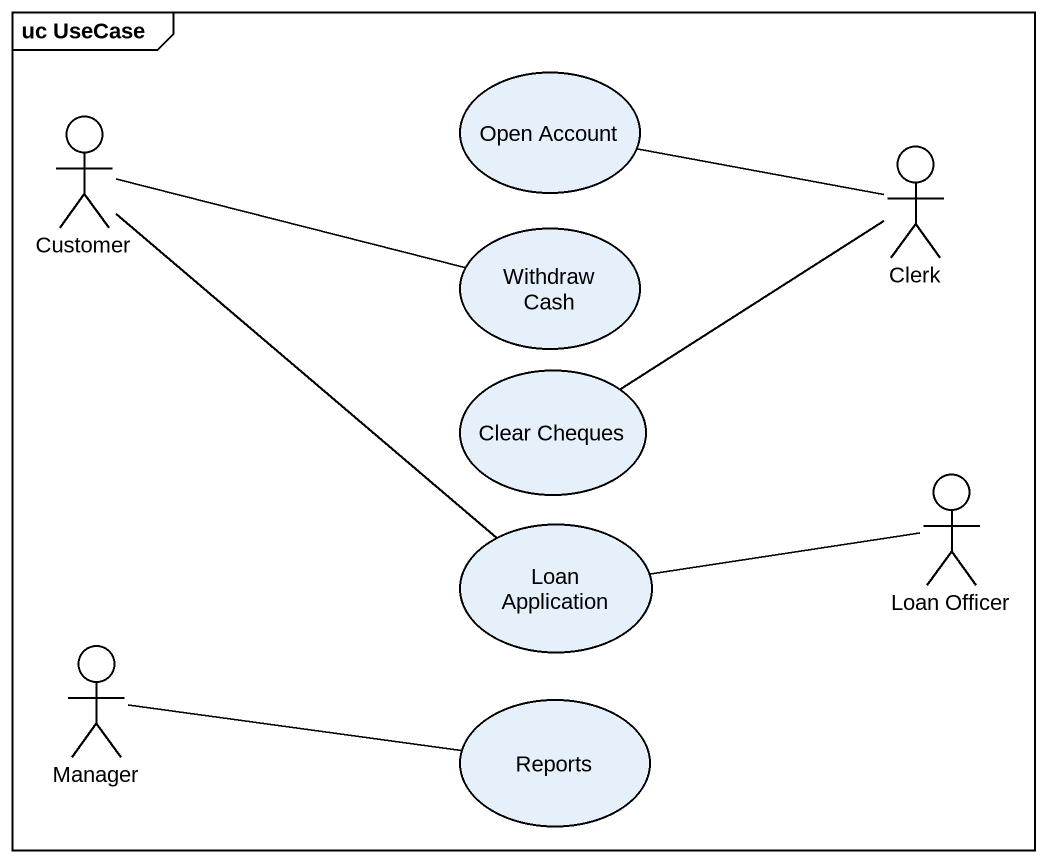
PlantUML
@startuml
mainframe uc UseCase
actor Customer
usecase "Open Account" as Open_Account
actor Clerk
usecase "Withdraw Cash" as Withdraw_Cash
usecase "Clear Cheques" as Clear_Cheques
actor "Loan Officer" as Loan_Officer
usecase "Loan Application" as Loan_Application
actor Manager
usecase Reports
Customer -right- Withdraw_Cash
Customer -- Loan_Application
Clerk -left- Open_Account
Clerk -left- Clear_Cheques
Loan_Officer -left- Loan_Application
Manager -right- Reports
@enduml
